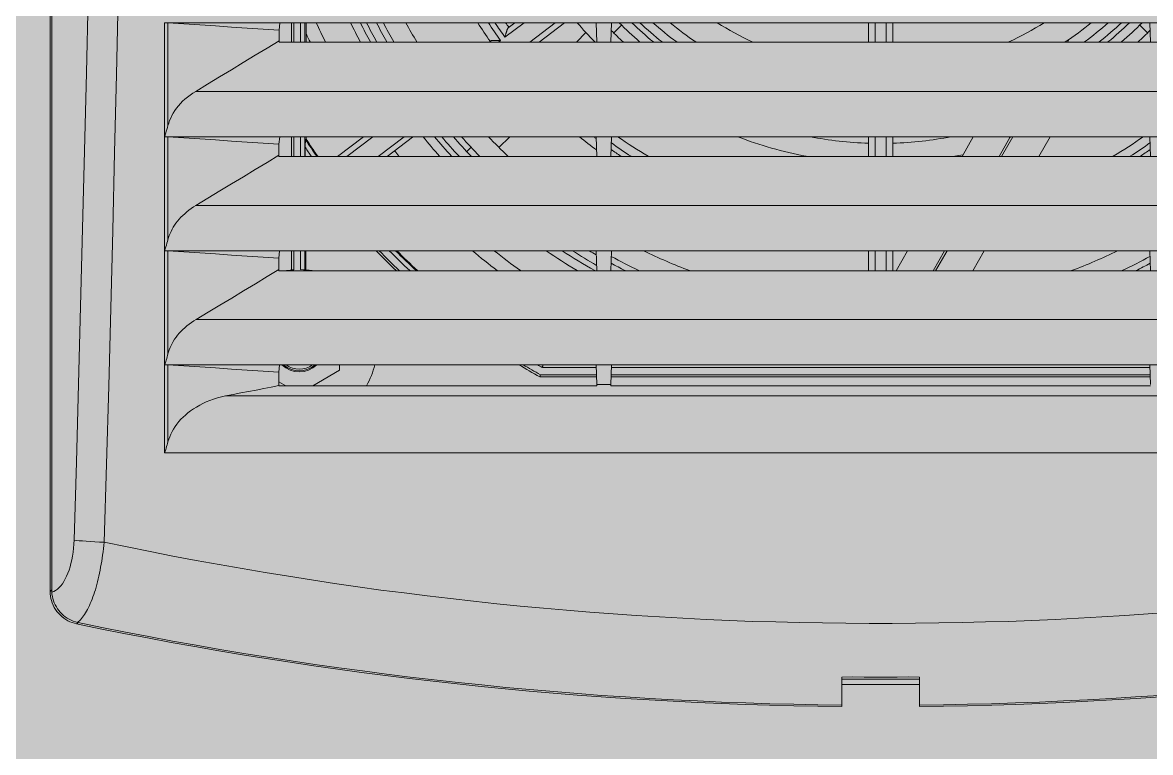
# Model space of a CAD drawing. Header units: millimetres. Extents: x 6914 to 9858, y -2771 to -210.
# Drawn here: x 9127 to 9228.9, y -1732.1 to -1666.1 of the extents above; entities that cross this region are included whole.
import ezdxf

# ---------------------------------------------------------------- set-up
doc = ezdxf.new("R2010")
doc.units = ezdxf.units.MM
doc.layers.get('0').update_dxf_attribs({"lineweight": 9})
doc.layers.add('THICK', color=7, linetype='Continuous', lineweight=13)
doc.layers.add('Штриховка шкафов', color=7, linetype='Continuous', lineweight=9)

# ---------------------------------------------------------------- blocks, each defined once
blk = doc.blocks.new('Из_буфера7504')
at = {"layer": 'Штриховка шкафов', "true_color": 0xc5c7c4}
blk.add_hatch(color=9, dxfattribs=at).paths.add_polyline_path([(-300, 2000), (300, 2000), (300, 0), (-300, 0)])
blk = doc.blocks.new('NSYCAG125LPF')
at = {"layer": 'THICK'}
for p, q in [((-75, -159.57), (-75, -10.43)), ((-74.86, -10.54), (-74.86, -159.46)), ((-71.73, -112.74), (-71.58, -105.72)), ((-69.01, -112.89), (-68.86, -105.85)), ((-64.67, -118.5), (-64.67, -108.2)), ((-64.67, -108.2), (-54.27, -108.2)), ((-64.67, -108.2), (-64.64, -108.2)), ((-64.64, -108.2), (-64.61, -108.2)), ((-64.61, -108.2), (-64.58, -108.2)), ((-64.58, -108.2), (-64.55, -108.2)), ((-64.55, -108.2), (-64.52, -108.2)), ((-64.52, -108.2), (-64.5, -108.2)), ((-64.5, -108.2), (-64.47, -108.2)), ((-64.47, -108.2), (-64.44, -108.2)), ((-64.44, -108.2), (-64.42, -108.21)), ((-64.42, -108.21), (-64.39, -108.21)), ((-64.39, -108.21), (-64.37, -108.21)), ((-64.37, -108.21), (-64.37, -117.48)), ((-62.93, -108.3), (-64.37, -108.21)), ((-61.5, -108.4), (-62.93, -108.3)), ((-60.06, -108.49), (-61.5, -108.4)), ((-58.63, -108.59), (-60.06, -108.49)), ((-57.2, -108.68), (-58.63, -108.59)), ((-55.76, -108.78), (-57.2, -108.68)), ((-54.33, -108.87), (-55.76, -108.78)), ((-54.27, -108.2), (-54.33, -108.87)), ((-54.33, -109.01), (-54.33, -108.87)), ((-54.27, -108.2), (-25.7, -108.2)), ((-53.2, -108.2), (-53.2, -109.94)), ((-53, -108.2), (-53, -109.94)), ((-52.39, -108.2), (-52.39, -109.94)), ((-51.99, -108.2), (-51.99, -109.94)), ((-51.87, -108.2), (-51.87, -109.94)), ((-33.93, -109.5), (-32.2, -108.2)), ((-33.8, -109.04), (-33.78, -109)), ((-33.78, -109), (-33.77, -108.95)), ((-33.77, -108.95), (-33.76, -108.92)), ((-33.76, -108.92), (-33.75, -108.88)), ((-33.75, -108.88), (-33.73, -108.84)), ((-33.73, -108.84), (-33.72, -108.81)), ((-33.72, -108.81), (-33.71, -108.78)), ((-33.71, -108.78), (-33.7, -108.75)), ((-33.7, -108.75), (-33.68, -108.73)), ((-33.68, -108.73), (-33.67, -108.71)), ((-33.67, -108.71), (-33.66, -108.69)), ((-33.66, -108.69), (-33.65, -108.67)), ((-33.65, -108.67), (-33.64, -108.66)), ((-33.64, -108.66), (-33.63, -108.65)), ((-33.63, -108.65), (-33.03, -108.2)), ((-29.38, -108.2), (-31.68, -109.94)), ((-28.54, -108.2), (-30.85, -109.94)), ((-25.7, -108.2), (-24.3, -108.2)), ((-25.7, -108.2), (-25.64, -109.94)), ((-24.3, -108.2), (-24.36, -109.94)), ((-24.3, -108.2), (24.3, -108.2)), ((-24.11, -109.11), (-23.41, -108.41)), ((-1.1, -109.94), (-1.1, -108.2)), ((-0.5, -109.94), (-0.5, -108.2)), ((0.5, -108.2), (0.5, -109.94)), ((1.1, -108.2), (1.1, -109.94)), ((23.41, -108.41), (24.11, -109.11)), ((24.3, -108.2), (25.7, -108.2)), ((24.3, -108.2), (24.36, -109.94)), ((-55.41, -110.49), (-54.33, -109.84)), ((-54.33, -109.15), (-54.33, -109.01)), ((-54.33, -109.28), (-54.33, -109.15)), ((-54.33, -109.42), (-54.33, -109.28)), ((-54.33, -109.56), (-54.33, -109.42)), ((-54.33, -109.7), (-54.33, -109.56)), ((-54.33, -109.84), (-54.33, -109.7)), ((-54.33, -109.84), (-54.33, -109.94)), ((-54.33, -109.94), (-25.64, -109.94)), ((-35.34, -109.94), (-35.21, -109.84)), ((-35.21, -109.84), (-35.2, -109.83)), ((-35.2, -109.83), (-35.18, -109.83)), ((-35.18, -109.83), (-35.16, -109.82)), ((-35.16, -109.82), (-35.14, -109.81)), ((-35.14, -109.81), (-35.12, -109.81)), ((-35.12, -109.81), (-35.09, -109.81)), ((-35.09, -109.81), (-35.06, -109.8)), ((-35.06, -109.8), (-35.03, -109.8)), ((-35.03, -109.8), (-35, -109.8)), ((-35, -109.8), (-34.96, -109.8)), ((-34.96, -109.8), (-34.92, -109.79)), ((-34.92, -109.79), (-34.88, -109.79)), ((-34.88, -109.79), (-34.84, -109.79)), ((-34.84, -109.79), (-34.8, -109.79)), ((-34.8, -109.79), (-34.75, -109.79)), ((-34.75, -109.79), (-34.7, -109.79)), ((-34.7, -109.79), (-34.66, -109.79)), ((-34.66, -109.79), (-34.6, -109.79)), ((-34.6, -109.79), (-34.55, -109.8)), ((-34.55, -109.8), (-34.5, -109.8)), ((-34.51, -109.94), (-34.33, -109.8)), ((-34.5, -109.8), (-34.44, -109.8)), ((-34.44, -109.8), (-34.39, -109.8)), ((-34.39, -109.8), (-34.33, -109.8)), ((-33.93, -109.5), (-33.91, -109.44)), ((-33.91, -109.44), (-33.9, -109.39)), ((-33.9, -109.39), (-33.88, -109.33)), ((-33.88, -109.33), (-33.87, -109.28)), ((-33.87, -109.28), (-33.85, -109.23)), ((-33.85, -109.23), (-33.84, -109.18)), ((-33.84, -109.18), (-33.82, -109.13)), ((-33.82, -109.13), (-33.81, -109.08)), ((-33.81, -109.08), (-33.8, -109.04)), ((-26.63, -109.08), (-27.48, -109.94)), ((-25.64, -109.94), (-24.36, -109.94)), ((-24.36, -109.94), (24.36, -109.94)), ((16.89, -109.94), (17.04, -109.69)), ((24.36, -109.94), (25.64, -109.94)), ((-56.48, -111.14), (-55.41, -110.49)), ((-58.63, -112.44), (-57.56, -111.79)), ((-57.56, -111.79), (-56.48, -111.14)), ((-71.89, -119.77), (-71.73, -112.74)), ((-69.18, -119.92), (-69.01, -112.89)), ((-59.71, -113.09), (-58.63, -112.44)), ((-61.86, -114.4), (-60.78, -113.74)), ((-60.78, -113.74), (-59.71, -113.09)), ((-62.83, -115.11), (-62.61, -114.92)), ((-62.61, -114.92), (-62.37, -114.74)), ((-62.37, -114.74), (-62.12, -114.56)), ((-62.12, -114.56), (-61.86, -114.4)), ((61.86, -114.4), (-61.86, -114.4)), ((-63.75, -116.14), (-63.59, -115.93)), ((-63.59, -115.93), (-63.42, -115.71)), ((-63.42, -115.71), (-63.24, -115.51)), ((-63.24, -115.51), (-63.04, -115.3)), ((-63.04, -115.3), (-62.83, -115.11)), ((-64.3, -117.26), (-64.22, -117.03)), ((-64.22, -117.03), (-64.12, -116.81)), ((-64.12, -116.81), (-64.01, -116.58)), ((-64.01, -116.58), (-63.89, -116.36)), ((-63.89, -116.36), (-63.75, -116.14)), ((-64.57, -118.16), (-64.61, -118.32)), ((-64.52, -118), (-64.57, -118.16)), ((-64.47, -117.83), (-64.52, -118)), ((-64.42, -117.66), (-64.47, -117.83)), ((-64.37, -117.48), (-64.42, -117.66)), ((-64.37, -117.48), (-64.3, -117.26)), ((-64.67, -128.8), (-64.67, -118.5)), ((-64.61, -118.32), (-64.66, -118.48)), ((-64.66, -118.48), (-64.66, -118.48)), ((-64.66, -118.48), (-64.66, -118.48)), ((-64.66, -118.48), (-64.66, -118.48)), ((-64.66, -118.48), (-64.66, -118.48)), ((-64.66, -118.48), (-64.66, -118.49)), ((-64.66, -118.49), (-64.66, -118.49)), ((-64.66, -118.49), (-64.66, -118.49)), ((-64.66, -118.49), (-64.66, -118.49)), ((-64.66, -118.49), (-64.66, -118.49)), ((-64.66, -118.49), (-64.66, -118.49)), ((-64.66, -118.49), (-64.66, -118.49)), ((-64.66, -118.49), (-64.66, -118.49)), ((-64.66, -118.49), (-64.66, -118.49)), ((-64.66, -118.49), (-64.66, -118.49)), ((-64.66, -118.49), (-64.66, -118.49)), ((-64.66, -118.49), (-64.66, -118.49)), ((-64.66, -118.49), (-64.66, -118.49)), ((-64.66, -118.49), (-64.66, -118.49)), ((-64.66, -118.49), (-64.66, -118.5)), ((-64.66, -118.5), (-64.66, -118.5)), ((-64.66, -118.5), (-64.66, -118.5)), ((-64.66, -118.5), (-64.66, -118.5)), ((-54.27, -118.5), (-64.66, -118.5)), ((-64.63, -118.5), (-64.66, -118.5)), ((-64.61, -118.5), (-64.63, -118.5)), ((-64.58, -118.5), (-64.61, -118.5)), ((-64.55, -118.5), (-64.58, -118.5)), ((-64.52, -118.5), (-64.55, -118.5)), ((-64.49, -118.5), (-64.52, -118.5)), ((-64.47, -118.5), (-64.49, -118.5)), ((-64.44, -118.5), (-64.47, -118.5)), ((-64.42, -118.51), (-64.44, -118.5)), ((-64.39, -118.51), (-64.42, -118.51)), ((-64.37, -118.51), (-64.39, -118.51)), ((-64.37, -118.51), (-64.37, -127.8)), ((-62.93, -118.6), (-64.37, -118.51)), ((-61.5, -118.7), (-62.93, -118.6)), ((-60.06, -118.79), (-61.5, -118.7)), ((-58.63, -118.89), (-60.06, -118.79)), ((-57.2, -118.98), (-58.63, -118.89)), ((-55.77, -119.08), (-57.2, -118.98)), ((-54.34, -119.17), (-55.77, -119.08)), ((-54.27, -118.5), (-54.34, -119.17)), ((-54.34, -119.31), (-54.34, -119.17)), ((-25.7, -118.5), (-54.27, -118.5)), ((-53.2, -118.5), (-53.2, -120.27)), ((-53, -118.5), (-53, -120.27)), ((-52.39, -118.5), (-52.39, -120.27)), ((-51.99, -118.5), (-51.99, -120.27)), ((-51.96, -119.05), (-51.95, -119.02)), ((-51.96, -119.09), (-51.96, -119.05)), ((-51.96, -119.12), (-51.96, -119.09)), ((-51.96, -119.15), (-51.96, -119.12)), ((-51.96, -119.19), (-51.96, -119.15)), ((-51.94, -118.75), (-51.95, -118.75)), ((-51.95, -118.76), (-51.95, -118.75)), ((-51.95, -118.75), (-51.95, -118.75)), ((-51.95, -118.77), (-51.95, -118.76)), ((-51.95, -118.76), (-51.95, -118.76)), ((-51.95, -118.79), (-51.95, -118.77)), ((-51.95, -118.8), (-51.95, -118.79)), ((-51.95, -118.82), (-51.95, -118.8)), ((-51.95, -118.84), (-51.95, -118.82)), ((-51.95, -118.86), (-51.95, -118.84)), ((-51.95, -118.88), (-51.95, -118.86)), ((-51.95, -118.91), (-51.95, -118.88)), ((-51.95, -118.94), (-51.95, -118.91)), ((-51.95, -118.96), (-51.95, -118.94)), ((-51.95, -118.99), (-51.95, -118.96)), ((-51.95, -119.02), (-51.95, -118.99)), ((-51.93, -118.74), (-51.94, -118.75)), ((-51.91, -118.74), (-51.93, -118.74)), ((-51.9, -118.74), (-51.91, -118.74)), ((-51.89, -118.73), (-51.9, -118.74)), ((-51.88, -118.73), (-51.89, -118.73)), ((-51.87, -118.72), (-51.88, -118.73)), ((-51.87, -118.5), (-51.87, -118.72)), ((-49.04, -120.27), (-46.7, -118.5)), ((-48.21, -120.27), (-45.87, -118.5)), ((-43.04, -118.5), (-45.39, -120.27)), ((-42.29, -118.55), (-44.56, -120.27)), ((-42.35, -118.5), (-42.34, -118.51)), ((-42.34, -118.51), (-42.33, -118.52)), ((-42.33, -118.52), (-42.33, -118.53)), ((-42.33, -118.53), (-42.32, -118.53)), ((-42.32, -118.53), (-42.31, -118.54)), ((-42.31, -118.54), (-42.31, -118.54)), ((-42.31, -118.54), (-42.3, -118.55)), ((-42.3, -118.55), (-42.3, -118.55)), ((-42.3, -118.55), (-42.29, -118.55)), ((-42.21, -118.5), (-42.29, -118.55)), ((-42.29, -118.55), (-42.29, -118.55)), ((-42.29, -118.55), (-42.29, -118.55)), ((-42.29, -118.55), (-42.29, -118.55)), ((-34.47, -119.47), (-33.5, -118.5)), ((-25.7, -118.5), (-24.3, -118.5)), ((-25.7, -118.5), (-25.64, -120.27)), ((-24.3, -118.5), (-24.36, -120.27)), ((24.3, -118.5), (-24.3, -118.5)), ((-1.1, -120.27), (-1.1, -118.5)), ((-0.5, -120.27), (-0.5, -118.5)), ((0.5, -118.5), (0.5, -120.27)), ((1.1, -118.5), (1.1, -120.27)), ((7.35, -120.27), (8.37, -118.5)), ((10.7, -120.27), (11.68, -118.57)), ((10.93, -120.27), (11.95, -118.5)), ((11.55, -118.5), (11.68, -118.57)), ((14.28, -120.27), (15.3, -118.5)), ((24.3, -118.5), (25.7, -118.5)), ((24.3, -118.5), (24.36, -120.27)), ((-72.07, -126.8), (-71.89, -119.77)), ((-69.35, -126.96), (-69.18, -119.92)), ((-55.41, -120.82), (-54.34, -120.17)), ((-54.34, -119.46), (-54.34, -119.31)), ((-54.34, -119.6), (-54.34, -119.46)), ((-54.34, -119.74), (-54.34, -119.6)), ((-54.34, -119.88), (-54.34, -119.74)), ((-54.34, -120.03), (-54.34, -119.88)), ((-54.34, -120.17), (-54.34, -120.03)), ((-54.34, -120.17), (-54.34, -120.27)), ((-51.96, -119.23), (-51.96, -119.19)), ((-51.96, -119.26), (-51.96, -119.23)), ((-51.96, -119.3), (-51.96, -119.26)), ((-51.96, -119.34), (-51.96, -119.3)), ((-51.96, -119.38), (-51.96, -119.34)), ((-51.96, -119.42), (-51.96, -119.38)), ((-51.96, -119.47), (-51.96, -119.42)), ((-51.96, -119.47), (-51.96, -120.27)), ((-36.99, -119.45), (-37.38, -119.84)), ((-56.48, -121.46), (-55.41, -120.82)), ((-54.34, -120.27), (-25.64, -120.27)), ((-25.64, -120.27), (-24.36, -120.27)), ((-24.36, -120.27), (24.36, -120.27)), ((24.36, -120.27), (25.64, -120.27)), ((-58.62, -122.75), (-57.55, -122.11)), ((-57.55, -122.11), (-56.48, -121.46)), ((-59.69, -123.4), (-58.62, -122.75)), ((-61.84, -124.7), (-60.76, -124.05)), ((-60.76, -124.05), (-59.69, -123.4)), ((-62.85, -125.45), (-62.67, -125.29)), ((-62.67, -125.29), (-62.48, -125.13)), ((-62.48, -125.13), (-62.27, -124.98)), ((-62.27, -124.98), (-62.06, -124.84)), ((-62.06, -124.84), (-61.84, -124.7)), ((61.84, -124.7), (-61.84, -124.7)), ((-63.77, -126.49), (-63.64, -126.31)), ((-63.64, -126.31), (-63.5, -126.13)), ((-63.5, -126.13), (-63.35, -125.95)), ((-63.35, -125.95), (-63.2, -125.78)), ((-63.2, -125.78), (-63.03, -125.61)), ((-63.03, -125.61), (-62.85, -125.45)), ((-72.25, -133.83), (-72.07, -126.8)), ((-69.53, -134), (-69.35, -126.96)), ((-64.25, -127.42), (-64.17, -127.24)), ((-64.17, -127.24), (-64.09, -127.05)), ((-64.09, -127.05), (-63.99, -126.86)), ((-63.99, -126.86), (-63.88, -126.68)), ((-63.88, -126.68), (-63.77, -126.49)), ((-64.51, -128.29), (-64.56, -128.46)), ((-64.46, -128.12), (-64.51, -128.29)), ((-64.41, -127.96), (-64.46, -128.12)), ((-64.37, -127.8), (-64.41, -127.96)), ((-64.37, -127.8), (-64.31, -127.61)), ((-64.31, -127.61), (-64.25, -127.42)), ((-64.61, -128.63), (-64.67, -128.8)), ((-64.67, -139.11), (-64.67, -128.8)), ((-54.28, -128.8), (-64.67, -128.8)), ((-64.63, -128.8), (-64.67, -128.8)), ((-64.6, -128.8), (-64.63, -128.8)), ((-64.56, -128.46), (-64.61, -128.63)), ((-64.57, -128.8), (-64.6, -128.8)), ((-64.54, -128.8), (-64.57, -128.8)), ((-64.51, -128.8), (-64.54, -128.8)), ((-64.48, -128.8), (-64.51, -128.8)), ((-64.45, -128.8), (-64.48, -128.8)), ((-64.42, -128.81), (-64.45, -128.8)), ((-64.39, -128.81), (-64.42, -128.81)), ((-64.37, -128.81), (-64.39, -128.81)), ((-64.37, -128.81), (-64.37, -138.12)), ((-62.93, -128.9), (-64.37, -128.81)), ((-61.5, -129), (-62.93, -128.9)), ((-60.07, -129.09), (-61.5, -129)), ((-58.63, -129.19), (-60.07, -129.09)), ((-57.2, -129.28), (-58.63, -129.19)), ((-55.77, -129.38), (-57.2, -129.28)), ((-54.28, -128.8), (-54.34, -129.47)), ((-25.69, -128.8), (-54.28, -128.8)), ((-53.2, -128.8), (-53.2, -130.54)), ((-53, -128.8), (-53, -130.52)), ((-52.39, -128.8), (-52.39, -130.5)), ((-51.99, -128.8), (-51.99, -130.52)), ((-51.91, -130.52), (-51.91, -128.8)), ((-25.69, -128.8), (-24.31, -128.8)), ((-25.69, -128.8), (-25.63, -130.6)), ((-24.31, -128.8), (-24.37, -130.6)), ((24.31, -128.8), (-24.31, -128.8)), ((-1.1, -130.6), (-1.1, -128.8)), ((-0.5, -130.6), (-0.5, -128.8)), ((0.5, -128.8), (0.5, -130.6)), ((1.1, -128.8), (1.1, -130.6)), ((1.39, -130.6), (2.42, -128.8)), ((4.74, -130.6), (5.77, -128.8)), ((4.97, -130.6), (6, -128.8)), ((8.32, -130.6), (9.35, -128.8)), ((24.31, -128.8), (25.69, -128.8)), ((24.31, -128.8), (24.37, -130.6)), ((-54.34, -129.47), (-55.77, -129.38)), ((-54.34, -129.62), (-54.34, -129.47)), ((-54.34, -129.77), (-54.34, -129.62)), ((-54.34, -129.91), (-54.34, -129.77)), ((-54.34, -130.06), (-54.34, -129.91)), ((-54.34, -130.21), (-54.34, -130.06)), ((-54.34, -130.35), (-54.34, -130.21)), ((-54.34, -130.5), (-54.34, -130.35)), ((-56.47, -131.78), (-55.41, -131.14)), ((-55.41, -131.14), (-54.34, -130.5)), ((-54.34, -130.5), (-54.34, -130.6)), ((-54.34, -130.6), (-25.63, -130.6)), ((-25.63, -130.6), (-24.37, -130.6)), ((-24.37, -130.6), (24.37, -130.6)), ((24.37, -130.6), (25.63, -130.6)), ((-57.54, -132.43), (-56.47, -131.78)), ((-59.68, -133.71), (-58.61, -133.07)), ((-58.61, -133.07), (-57.54, -132.43)), ((-72.44, -140.86), (-72.25, -133.83)), ((-69.72, -141.04), (-69.53, -134)), ((-61.81, -135), (-60.74, -134.35)), ((-60.74, -134.35), (-59.68, -133.71)), ((-62.65, -135.59), (-62.46, -135.43)), ((-62.46, -135.43), (-62.25, -135.28)), ((-62.25, -135.28), (-62.04, -135.14)), ((-62.04, -135.14), (-61.81, -135)), ((61.81, -135), (-61.81, -135)), ((-63.63, -136.62), (-63.49, -136.44)), ((-63.49, -136.44), (-63.35, -136.26)), ((-63.35, -136.26), (-63.19, -136.09)), ((-63.19, -136.09), (-63.02, -135.92)), ((-63.02, -135.92), (-62.84, -135.75)), ((-62.84, -135.75), (-62.65, -135.59)), ((-64.17, -137.55), (-64.08, -137.36)), ((-64.08, -137.36), (-63.99, -137.18)), ((-63.99, -137.18), (-63.88, -136.99)), ((-63.88, -136.99), (-63.76, -136.8)), ((-63.76, -136.8), (-63.63, -136.62)), ((-64.48, -138.53), (-64.52, -138.67)), ((-64.44, -138.39), (-64.48, -138.53)), ((-64.4, -138.26), (-64.44, -138.39)), ((-64.37, -138.12), (-64.4, -138.26)), ((-64.37, -138.12), (-64.31, -137.93)), ((-64.31, -137.93), (-64.25, -137.74)), ((-64.25, -137.74), (-64.17, -137.55)), ((-54.28, -139.1), (-64.67, -139.11)), ((-64.67, -139.11), (-64.67, -147.07)), ((-64.62, -138.96), (-64.66, -139.11)), ((-64.57, -138.81), (-64.62, -138.96)), ((-64.52, -138.67), (-64.57, -138.81)), ((-64.37, -139.11), (-64.37, -146.06)), ((-62.93, -139.2), (-64.37, -139.11)), ((-61.5, -139.3), (-62.93, -139.2)), ((-60.07, -139.39), (-61.5, -139.3)), ((-58.64, -139.49), (-60.07, -139.39)), ((-57.21, -139.58), (-58.64, -139.49)), ((-54.28, -139.1), (-54.35, -139.77)), ((-25.69, -139.1), (-54.28, -139.1)), ((-48.87, -139.6), (-48.87, -139.1)), ((-30.54, -139.3), (-30.55, -139.33)), ((-30.55, -139.33), (-30.55, -139.35)), ((-30.55, -139.35), (-25.68, -139.35)), ((-30.53, -139.25), (-30.54, -139.28)), ((-30.54, -139.28), (-30.54, -139.3)), ((-30.52, -139.23), (-30.53, -139.25)), ((-30.51, -139.18), (-30.52, -139.21)), ((-30.52, -139.21), (-30.52, -139.23)), ((-30.5, -139.14), (-30.51, -139.16)), ((-30.51, -139.16), (-30.51, -139.18)), ((-30.49, -139.12), (-30.5, -139.14)), ((-30.49, -139.1), (-30.49, -139.12)), ((-25.69, -139.1), (-24.31, -139.1)), ((-25.69, -139.1), (-25.63, -140.89)), ((-24.31, -139.1), (-24.37, -140.89)), ((-24.32, -139.35), (24.32, -139.35)), ((24.31, -139.1), (-24.31, -139.1)), ((24.31, -139.1), (25.69, -139.1)), ((24.31, -139.1), (24.37, -140.89)), ((-55.78, -139.68), (-57.21, -139.58)), ((-54.35, -139.77), (-55.78, -139.68)), ((-54.35, -139.94), (-54.35, -139.77)), ((-54.35, -140.11), (-54.35, -139.94)), ((-54.35, -140.28), (-54.35, -140.11)), ((-54.35, -140.46), (-54.35, -140.28)), ((-54.35, -140.63), (-54.35, -140.46)), ((-51.29, -141), (-48.87, -139.6)), ((-30.77, -140.19), (-30.78, -140.2)), ((-30.78, -140.2), (-30.78, -140.2)), ((-30.78, -140.2), (-30.78, -140.2)), ((-30.78, -140.2), (-30.78, -140.2)), ((-30.78, -140.2), (-30.78, -140.2)), ((-25.65, -140.2), (-30.78, -140.2)), ((-30.76, -140.15), (-30.77, -140.16)), ((-30.77, -140.16), (-30.77, -140.16)), ((-30.77, -140.16), (-30.77, -140.17)), ((-30.77, -140.17), (-30.77, -140.17)), ((-30.77, -140.17), (-30.77, -140.18)), ((-30.77, -140.18), (-30.77, -140.18)), ((-30.77, -140.18), (-30.77, -140.19)), ((-30.77, -140.19), (-30.77, -140.19)), ((-30.77, -140.19), (-30.77, -140.19)), ((-30.75, -140.11), (-30.76, -140.12)), ((-30.76, -140.12), (-30.76, -140.13)), ((-30.76, -140.13), (-30.76, -140.14)), ((-30.76, -140.14), (-30.76, -140.14)), ((-30.76, -140.14), (-30.76, -140.15)), ((-30.74, -140.08), (-30.75, -140.09)), ((-30.75, -140.09), (-30.75, -140.1)), ((-30.75, -140.1), (-30.75, -140.1)), ((-30.75, -140.1), (-30.75, -140.11)), ((-30.73, -140.03), (-30.74, -140.04)), ((-30.74, -140.04), (-30.74, -140.05)), ((-30.74, -140.05), (-30.74, -140.06)), ((-30.74, -140.06), (-30.74, -140.07)), ((-30.74, -140.07), (-30.74, -140.08)), ((-30.72, -140), (-30.73, -140.01)), ((-30.73, -140.01), (-30.73, -140.02)), ((-30.73, -140.02), (-30.73, -140.03)), ((-25.66, -140), (-30.72, -140)), ((24.35, -140.2), (-24.35, -140.2)), ((24.34, -140), (-24.34, -140)), ((-72.64, -147.89), (-72.44, -140.86)), ((-69.92, -148.08), (-69.72, -141.04)), ((-57.78, -141.65), (-57.1, -141.51)), ((-57.1, -141.51), (-56.41, -141.38)), ((-56.41, -141.38), (-55.72, -141.24)), ((-55.72, -141.24), (-55.04, -141.11)), ((-55.04, -141.11), (-54.35, -140.97)), ((-54.35, -140.8), (-54.35, -140.63)), ((-54.35, -140.63), (-53.71, -141)), ((-54.35, -140.97), (-54.35, -140.8)), ((-54.35, -141), (-54.35, -140.97)), ((-54.35, -141), (-25.63, -141)), ((-25.63, -141), (-25.62, -140.89)), ((-25.63, -140.89), (-24.37, -140.89)), ((-24.37, -141), (-24.38, -140.89)), ((-24.37, -141), (24.37, -141)), ((-61.5, -142.76), (-61.21, -142.6)), ((-61.21, -142.6), (-60.9, -142.46)), ((-60.9, -142.46), (-60.57, -142.33)), ((-60.57, -142.33), (-60.24, -142.21)), ((-60.24, -142.21), (-59.89, -142.1)), ((-59.89, -142.1), (-59.53, -142.01)), ((-59.53, -142.01), (-59.16, -141.92)), ((-59.16, -141.92), (-58.47, -141.79)), ((59.16, -141.92), (-59.16, -141.92)), ((-58.47, -141.79), (-57.78, -141.65)), ((-62.78, -143.64), (-62.56, -143.45)), ((-62.56, -143.45), (-62.32, -143.27)), ((-62.32, -143.27), (-62.06, -143.09)), ((-62.06, -143.09), (-61.79, -142.92)), ((-61.79, -142.92), (-61.5, -142.76)), ((-63.72, -144.68), (-63.56, -144.46)), ((-63.56, -144.46), (-63.38, -144.24)), ((-63.38, -144.24), (-63.2, -144.03)), ((-63.2, -144.03), (-63, -143.83)), ((-63, -143.83), (-62.78, -143.64)), ((-64.3, -145.83), (-64.21, -145.6)), ((-64.21, -145.6), (-64.11, -145.37)), ((-64.11, -145.37), (-64, -145.14)), ((-64, -145.14), (-63.87, -144.91)), ((-63.87, -144.91), (-63.72, -144.68)), ((-64.53, -146.62), (-64.57, -146.77)), ((-64.49, -146.48), (-64.53, -146.62)), ((-64.44, -146.34), (-64.49, -146.48)), ((-64.4, -146.2), (-64.44, -146.34)), ((-64.37, -146.06), (-64.4, -146.2)), ((-64.37, -146.06), (-64.3, -145.83)), ((-64.62, -146.92), (-64.67, -147.07)), ((64.67, -147.07), (-64.67, -147.07)), ((-64.57, -146.77), (-64.62, -146.92)), ((-72.85, -154.93), (-72.64, -147.89)), ((-70.13, -155.13), (-69.92, -148.08)), ((-72.94, -156.03), (-72.9, -155.67)), ((-72.9, -155.67), (-72.87, -155.3)), ((-72.87, -155.3), (-72.85, -154.93)), ((-70.23, -156), (-70.2, -155.71)), ((-70.2, -155.71), (-70.16, -155.42)), ((-70.16, -155.42), (-70.13, -155.13)), ((-70.13, -155.13), (-68.06, -155.56)), ((-68.06, -155.56), (-65.98, -155.98)), ((-73.13, -157.05), (-73.05, -156.72)), ((-73.05, -156.72), (-72.99, -156.38)), ((-72.99, -156.38), (-72.94, -156.03)), ((-70.4, -157.13), (-70.35, -156.85)), ((-70.35, -156.85), (-70.31, -156.57)), ((-70.31, -156.57), (-70.27, -156.29)), ((-70.27, -156.29), (-70.23, -156)), ((-65.98, -155.98), (-63.91, -156.38)), ((-63.91, -156.38), (-61.83, -156.77)), ((-61.83, -156.77), (-59.75, -157.15)), ((-73.4, -157.94), (-73.3, -157.66)), ((-73.3, -157.66), (-73.21, -157.36)), ((-73.21, -157.36), (-73.13, -157.05)), ((-70.55, -157.94), (-70.5, -157.67)), ((-70.5, -157.67), (-70.45, -157.4)), ((-70.45, -157.4), (-70.4, -157.13)), ((-59.75, -157.15), (-57.66, -157.52)), ((-57.66, -157.52), (-55.58, -157.87)), ((-55.58, -157.87), (-53.49, -158.21)), ((-74.05, -159.07), (-73.9, -158.89)), ((-73.9, -158.89), (-73.76, -158.68)), ((-73.76, -158.68), (-73.64, -158.45)), ((-73.64, -158.45), (-73.52, -158.21)), ((-73.52, -158.21), (-73.4, -157.94)), ((-70.79, -158.94), (-70.73, -158.7)), ((-70.73, -158.7), (-70.67, -158.45)), ((-70.67, -158.45), (-70.61, -158.19)), ((-70.61, -158.19), (-70.55, -157.94)), ((-53.49, -158.21), (-51.41, -158.54)), ((-51.41, -158.54), (-49.32, -158.86)), ((-49.32, -158.86), (-47.23, -159.16)), ((-75, -159.57), (-74.98, -159.56)), ((-74.99, -159.79), (-75, -159.57)), ((-74.97, -160), (-74.99, -159.79)), ((-74.98, -159.56), (-74.96, -159.54)), ((-74.96, -159.54), (-74.94, -159.52)), ((-74.94, -159.52), (-74.92, -159.51)), ((-74.92, -159.51), (-74.9, -159.49)), ((-74.9, -159.49), (-74.88, -159.47)), ((-74.88, -159.47), (-74.86, -159.46)), ((-74.86, -159.46), (-74.86, -159.48)), ((-74.86, -159.48), (-74.86, -159.51)), ((-74.86, -159.51), (-74.86, -159.53)), ((-74.86, -159.53), (-74.86, -159.56)), ((-74.86, -159.56), (-74.86, -159.58)), ((-74.86, -159.58), (-74.86, -159.61)), ((-74.86, -159.61), (-74.85, -159.63)), ((-74.85, -159.63), (-74.68, -159.57)), ((-74.85, -159.63), (-74.84, -159.83)), ((-74.84, -159.83), (-74.8, -160.03)), ((-74.68, -159.57), (-74.52, -159.48)), ((-74.52, -159.48), (-74.35, -159.37)), ((-74.35, -159.37), (-74.2, -159.23)), ((-74.2, -159.23), (-74.05, -159.07)), ((-71.14, -160.08), (-71.07, -159.86)), ((-71.07, -159.86), (-70.99, -159.64)), ((-70.99, -159.64), (-70.92, -159.42)), ((-70.92, -159.42), (-70.86, -159.18)), ((-70.86, -159.18), (-70.79, -158.94)), ((-47.23, -159.16), (-45.13, -159.45)), ((-45.13, -159.45), (-43.04, -159.72)), ((-43.04, -159.72), (-40.95, -159.98)), ((-74.93, -160.21), (-74.97, -160)), ((-74.88, -160.41), (-74.93, -160.21)), ((-74.81, -160.62), (-74.88, -160.41)), ((-74.73, -160.82), (-74.81, -160.62)), ((-74.8, -160.03), (-74.76, -160.22)), ((-74.76, -160.22), (-74.7, -160.42)), ((-74.63, -161.02), (-74.73, -160.82)), ((-74.7, -160.42), (-74.63, -160.61)), ((-74.63, -160.61), (-74.54, -160.79)), ((-74.54, -160.79), (-74.44, -160.97)), ((-71.54, -161.03), (-71.46, -160.86)), ((-71.46, -160.86), (-71.38, -160.67)), ((-71.38, -160.67), (-71.3, -160.48)), ((-71.3, -160.48), (-71.22, -160.28)), ((-71.22, -160.28), (-71.14, -160.08)), ((-40.95, -159.98), (-38.85, -160.23)), ((-38.85, -160.23), (-36.76, -160.47)), ((-36.76, -160.47), (-34.66, -160.69)), ((-34.66, -160.69), (-32.56, -160.9)), ((-32.56, -160.9), (-30.46, -161.1)), ((-74.52, -161.2), (-74.63, -161.02)), ((-74.4, -161.38), (-74.52, -161.2)), ((-74.44, -160.97), (-74.34, -161.14)), ((-74.26, -161.54), (-74.4, -161.38)), ((-74.34, -161.14), (-74.22, -161.31)), ((-74.11, -161.7), (-74.26, -161.54)), ((-74.22, -161.31), (-74.09, -161.46)), ((-73.95, -161.85), (-74.11, -161.7)), ((-74.09, -161.46), (-73.95, -161.61)), ((-73.95, -161.61), (-73.8, -161.74)), ((-73.78, -161.98), (-73.95, -161.85)), ((-73.8, -161.74), (-73.64, -161.87)), ((-73.64, -161.87), (-73.47, -161.98)), ((-72.16, -162.02), (-72.07, -161.91)), ((-72.07, -161.91), (-71.98, -161.79)), ((-71.98, -161.79), (-71.89, -161.65)), ((-71.89, -161.65), (-71.8, -161.51)), ((-71.8, -161.51), (-71.71, -161.36)), ((-71.71, -161.36), (-71.63, -161.2)), ((-71.63, -161.2), (-71.54, -161.03)), ((-30.46, -161.1), (-28.37, -161.28)), ((-28.37, -161.28), (-26.27, -161.45)), ((-26.27, -161.45), (-24.17, -161.61)), ((-24.17, -161.61), (-22.07, -161.75)), ((-22.07, -161.75), (-19.97, -161.88)), ((-19.97, -161.88), (-17.87, -162)), ((17.87, -162), (19.97, -161.88)), ((19.97, -161.88), (22.07, -161.75)), ((22.07, -161.75), (24.17, -161.61)), ((24.17, -161.61), (26.27, -161.45)), ((-73.6, -162.11), (-73.78, -161.98)), ((-73.41, -162.22), (-73.6, -162.11)), ((-73.47, -161.98), (-73.29, -162.09)), ((-73.22, -162.31), (-73.41, -162.22)), ((-73.29, -162.09), (-73.11, -162.18)), ((-73.02, -162.39), (-73.22, -162.31)), ((-73.11, -162.18), (-72.92, -162.26)), ((-72.82, -162.46), (-73.02, -162.39)), ((-72.92, -162.26), (-72.73, -162.33)), ((-72.61, -162.51), (-72.82, -162.46)), ((-72.73, -162.33), (-72.54, -162.38)), ((-72.61, -162.51), (-72.59, -162.49)), ((-72.59, -162.49), (-72.57, -162.47)), ((-72.57, -162.47), (-72.55, -162.46)), ((-72.55, -162.46), (-72.53, -162.44)), ((-72.54, -162.38), (-72.44, -162.3)), ((-72.54, -162.38), (-72.53, -162.38)), ((-72.53, -162.38), (-72.52, -162.38)), ((-72.53, -162.44), (-72.51, -162.43)), ((-72.52, -162.38), (-72.51, -162.39)), ((-72.51, -162.39), (-72.5, -162.39)), ((-72.51, -162.43), (-72.49, -162.41)), ((-72.5, -162.39), (-72.49, -162.39)), ((-72.49, -162.41), (-72.47, -162.39)), ((-72.49, -162.39), (-72.48, -162.39)), ((-72.48, -162.39), (-72.47, -162.39)), ((-72.44, -162.3), (-72.35, -162.22)), ((-72.35, -162.22), (-72.25, -162.13)), ((-72.25, -162.13), (-72.16, -162.02)), ((-17.87, -162), (-15.77, -162.11)), ((-15.77, -162.11), (-13.66, -162.2)), ((-13.66, -162.2), (-11.56, -162.28)), ((-11.56, -162.28), (-9.46, -162.34)), ((-9.46, -162.34), (-7.36, -162.39)), ((-7.36, -162.39), (-5.26, -162.43)), ((-5.26, -162.43), (-3.15, -162.46)), ((-3.15, -162.46), (-1.05, -162.47)), ((-1.05, -162.47), (1.05, -162.47)), ((1.05, -162.47), (3.15, -162.46)), ((3.15, -162.46), (5.26, -162.43)), ((5.26, -162.43), (7.36, -162.39)), ((7.36, -162.39), (9.46, -162.34)), ((9.46, -162.34), (11.56, -162.28)), ((11.56, -162.28), (13.66, -162.2)), ((13.66, -162.2), (15.77, -162.11)), ((15.77, -162.11), (17.87, -162)), ((-3.5, -167.31), (-2.5, -167.3)), ((-3.5, -167.61), (-3.5, -167.31)), ((-3.5, -167.49), (3.5, -167.49)), ((-3.5, -167.89), (-3.5, -167.61)), ((-3.5, -168.17), (-3.5, -167.89)), ((-2.5, -167.3), (-1.5, -167.31)), ((-1.5, -167.31), (-0.5, -167.31)), ((-0.5, -167.31), (0.5, -167.31)), ((0.5, -167.31), (1.5, -167.31)), ((1.5, -167.31), (2.5, -167.3)), ((2.5, -167.3), (3.5, -167.31)), ((3.5, -167.31), (3.5, -167.61)), ((3.5, -167.61), (3.5, -167.89)), ((3.5, -167.89), (3.5, -168.17)), ((-3.5, -168.43), (-3.5, -168.17)), ((-3.5, -168.68), (-3.5, -168.43)), ((-3.5, -168.92), (-3.5, -168.68)), ((-3.5, -169.14), (-3.5, -168.92)), ((3.5, -168.17), (3.5, -168.43)), ((3.5, -168.43), (3.5, -168.68)), ((3.5, -168.68), (3.5, -168.92)), ((3.5, -168.92), (3.5, -169.14)), ((-3.5, -169.34), (-3.5, -169.14)), ((-3.5, -169.53), (-3.5, -169.34)), ((-3.5, -169.69), (-3.5, -169.53)), ((-3.5, -169.84), (-3.5, -169.69)), ((-3.5, -169.98), (-3.5, -169.84)), ((3.5, -169.14), (3.5, -169.34)), ((3.5, -169.34), (3.5, -169.53)), ((3.5, -169.53), (3.5, -169.69)), ((3.5, -169.69), (3.5, -169.84)), ((3.5, -169.84), (3.5, -169.98))]:
    blk.add_line(p, q, dxfattribs=at)
for centre, radius, start, end in [((0, -85), 56, 204.4743, 206.4438), ((0, -85), 53.2, 205.8547, 207.9537), ((0, -85), 52.4, 206.2794, 208.4189), ((0, -85), 51.9, 206.5522, 208.718), ((0, -85), 51.1, 207.0014, 209.2106), ((0, -85), 50.55, 207.3195, 209.5598), ((0, -85), 48.75, 208.4178, 210.7669), ((0, -85), 43.15, 212.5244, 215.2071), ((0, -85), 42.35, 213.2173, 215.8499), ((0, -85), 41.85, 213.6667, 215.8362), ((0, -85), 41.05, 214.4137, 215.1154), ((0, -85), 35.9, 220.2587, 223.9992), ((0, -85), 34.1, 224.4974, 226.9969), ((0, -85), 33.1, 224.4998, 228.8867), ((0, -85), 32.3, 225.9115, 230.5402), ((0, -85), 31.8, 226.8495, 231.6477), ((0, -85), 31, 228.4508, 233.557), ((0, -85), 30, 230.6541, 236.2287), ((0, -85), 27.5, 237.5261, 245.0713), ((0, -85), 27.5, 294.9288, 302.4739), ((0, -85), 30, 303.7713, 309.3458), ((0, -85), 31, 306.443, 311.5491), ((0, -85), 31.8, 308.3523, 313.1505), ((0, -85), 32.3, 309.4598, 314.0885), ((0, -85), 33.1, 311.1133, 315.5003), ((0, -85), 34.1, 313.0031, 315.5026), ((0, -85), 57.25, 205.0444, 205.8232), ((0, -85), 61.95, 213.0097, 214.7003), ((0, -85), 61.87, 213.0323, 214.753), ((0, -85), 53.2, 219.0279, 221.5222), ((0, -85), 52.4, 219.7406, 222.3015), ((0, -85), 51.9, 220.201, 222.8058), ((0, -85), 51.1, 220.9634, 223.6422), ((0, -85), 50.55, 221.5069, 224.2398), ((0, -85), 48.75, 223.4072, 226.3378), ((0, -85), 43.15, 230.9286, 233.5169), ((0, -85), 42.35, 232.2816, 232.6519), ((0, -85), 41.85, 234.4678, 237.4259), ((0, -85), 41.05, 234.6941, 239.2178), ((0, -85), 35.9, 248.9309, 259.2233), ((0, -85), 34.1, 259.2359, 268.1514), ((0, -85), 34.1, 271.8486, 280.7641), ((7.43, -116.12), 4.9, 330, 331.0025), ((0, -85), 41.05, 300.7822, 305.306), ((0, -85), 41.85, 302.574, 305.5323), ((0, -85), 62.35, 213.5598, 214.4462), ((0, -85), 56, 218.3814, 219.0328), ((0, -85), 42.35, 234.9152, 236.3819), ((0, -85), 35.9, 280.7768, 281.9532), ((0, -85), 42.35, 303.618, 305.0847), ((0, -85), 63.2, 223.8711, 226.1741), ((0, -85), 63, 224.0462, 226.364), ((0, -85), 62.35, 224.6273, 226.9946), ((0, -85), 61.95, 224.9936, 227.3926), ((0, -85), 61.87, 225.0697, 227.4754), ((0, -85), 57.25, 229.9128, 232.7903), ((0, -85), 56, 231.4572, 234.5088), ((0, -85), 53.2, 235.4174, 238.9878), ((0, -85), 52.4, 236.7073, 240.4752), ((0, -85), 51.9, 237.5575, 240.3838), ((0, -85), 51.1, 238.9973, 239.831), ((0, -85), 50.55, 241.2368, 244.4206), ((0, -85), 48.75, 243.9566, 249.2753), ((0, -85), 48.75, 290.7246, 296.0434), ((0, -85), 50.55, 295.5794, 298.7632), ((0, -85), 51.1, 241.5481, 243.1611), ((0, -85), 51.1, 296.8389, 298.4519), ((-52.5, -137.5), 7, 94.0961, 99.4742), ((-52.5, -137.5), 7, 80.5258, 89.1248), ((-52.5, -137.5), 2.25, 225.3243, 314.6756), ((-52.5, -137.5), 2.15, 228.0881, 311.9118), ((-52.5, -137.5), 2, 233.1288, 306.8712), ((-52.5, -137.5), 7, 330, 346.7872), ((0, -85), 63.2, 238.8717, 240.8582), ((0, -85), 63, 239.1743, 240.811), ((0, -85), 62.35, 240.1913, 240.6558), ((0, 185.56), 355.56, 258.216, 269.436), ((0, 185.56), 355.42, 258.2344, 269.4358), ((0, 185.56), 355.42, 270.5642, 281.7656), ((0, 185.56), 355.56, 270.564, 281.784), ((0, 169.06), 337.06, 269.4051, 270.595)]:
    blk.add_arc(centre, radius, start, end, dxfattribs=at)
blk.add_ellipse((-70.13, -154.93), major_axis=(3, -0.09), ratio=0.06584, start_param=-2.704246, end_param=-1.568774, dxfattribs=at)

msp = doc.modelspace()

# ---------------------------------------------------------------- block references
msp.add_blockref('Из_буфера7504', (9321.23, -2360.26))
at = {"ltscale": 20}
msp.add_blockref('NSYCAG125LPF', (9204.52, -1557.93), dxfattribs=at)

doc.saveas('drawing.dxf')
